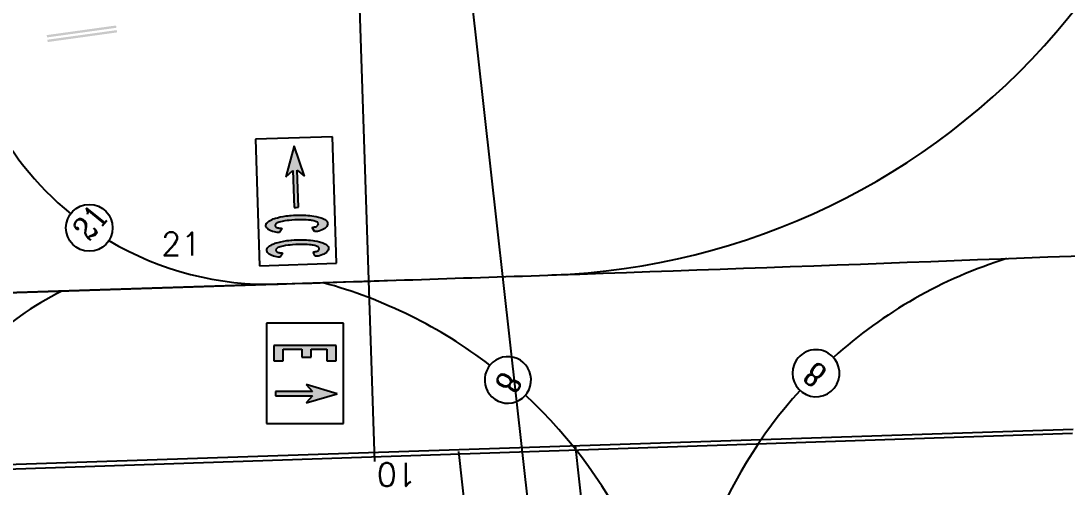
# Model space of a CAD drawing. Extents: x 71210 to 87171, y -11349 to 219.
# Drawn here: x 78633 to 79305, y -5904 to -5605 of the extents above; entities that cross this region are included whole.
import ezdxf
from ezdxf.enums import TextEntityAlignment as Align

# ---------------------------------------------------------------- set-up
doc = ezdxf.new("R2010")
doc.units = 0
doc.layers.add('建築', color=7, linetype='Continuous')
doc.styles.add('DAY', font='txt.shx', dxfattribs={"height": 1, "bigfont": 'chineset.shx'})
doc.styles.add('TC_T1', font='romanc.shx', dxfattribs={"width": 0.8, "bigfont": '@chineset.shx'})

msp = doc.modelspace()

# ---------------------------------------------------------------- hatches: boundary and pattern name
at = {"layer": '建築', "ltscale": 1000}
h = msp.add_hatch(color=256, dxfattribs=at)
h.paths.add_polyline_path([(78694, -5608.52), (78693.89, -5607.77), (78649.32, -5613.95), (78649.42, -5614.69)])
h.paths.add_polyline_path([(78694.1, -5609.26), (78694, -5608.52), (78649.42, -5614.69), (78649.53, -5615.44)])
h.paths.add_polyline_path([(78649.73, -5616.92), (78649.84, -5617.67), (78694.41, -5611.49), (78694.31, -5610.75)])
h.paths.add_polyline_path([(78694.51, -5612.23), (78694.41, -5611.49), (78649.84, -5617.67), (78649.94, -5618.41)])
h = msp.add_hatch(color=256, dxfattribs=at)
h.paths.add_polyline_path([(78820.44, -5753.23), (78820.91, -5753.15), (78821.38, -5753.07), (78821.83, -5752.99), (78822.27, -5752.88), (78822.48, -5752.82), (78823.06, -5752.61), (78823.42, -5752.42), (78823.83, -5752.14), (78824.08, -5751.87), (78824.28, -5751.49), (78824.34, -5751.07), (78824.34, -5750.93), (78824.3, -5750.67), (78824.16, -5750.39), (78823.72, -5749.98), (78823.14, -5749.64), (78822.53, -5749.41), (78821.48, -5749.1), (78820.53, -5748.91), (78819.99, -5748.82), (78819.19, -5748.71), (78818.52, -5748.64), (78818.09, -5748.59), (78816.6, -5748.48), (78815.8, -5748.45), (78814.35, -5748.4), (78813.31, -5748.39), (78812.65, -5748.39), (78811.4, -5748.42), (78809.32, -5748.48), (78807.25, -5748.59), (78805.61, -5748.75), (78804.36, -5748.87), (78802.7, -5749.1), (78801.19, -5749.37), (78800.07, -5749.62), (78799.27, -5749.84), (78798.56, -5750.08), (78797.85, -5750.4), (78797.39, -5750.66), (78797.11, -5750.87), (78796.87, -5751.11), (78796.72, -5751.3), (78796.6, -5751.54), (78796.55, -5751.74), (78796.55, -5751.95), (78796.59, -5752.22), (78796.61, -5752.32), (78796.67, -5752.48), (78796.72, -5752.59), (78796.79, -5752.7), (78796.88, -5752.83), (78796.98, -5752.93), (78797.12, -5753.05), (78797.3, -5753.17), (78797.47, -5753.27), (78797.69, -5753.36), (78797.86, -5753.43), (78797.99, -5753.47), (78798.24, -5753.53), (78798.45, -5753.58), (78798.74, -5753.63), (78799.07, -5753.68), (78799.38, -5753.71), (78799.71, -5753.75), (78800.11, -5753.79), (78800.6, -5753.84), (78800.86, -5753.89), (78801.05, -5753.92), (78799.35, -5756.62), (78797.9, -5756.5), (78796.07, -5756.16), (78794.94, -5755.81), (78793.47, -5755.27), (78792.18, -5754.53), (78791.59, -5754.01), (78791.22, -5753.58), (78790.97, -5753.19), (78790.84, -5752.9), (78790.7, -5752.47), (78790.67, -5752.1), (78790.67, -5751.84), (78790.71, -5751.49), (78790.9, -5751), (78791.13, -5750.59), (78791.35, -5750.3), (78791.58, -5750.05), (78792.02, -5749.65), (78792.5, -5749.29), (78793.4, -5748.74), (78794.2, -5748.35), (78794.66, -5748.14), (78795.38, -5747.86), (78796.08, -5747.6), (78796.79, -5747.37), (78798.01, -5747.02), (78799.82, -5746.57), (78801.65, -5746.21), (78803.66, -5745.91), (78804.96, -5745.74), (78806.04, -5745.63), (78806.8, -5745.56), (78808.33, -5745.44), (78809.71, -5745.37), (78810.99, -5745.33), (78811.67, -5745.32), (78812.98, -5745.32), (78814.45, -5745.35), (78816.24, -5745.43), (78817.52, -5745.54), (78818.87, -5745.65), (78820.25, -5745.83), (78821.41, -5746.01), (78822.99, -5746.3), (78824.45, -5746.66), (78825.2, -5746.87), (78826.06, -5747.14), (78826.76, -5747.4), (78827.62, -5747.78), (78828.45, -5748.21), (78829.11, -5748.69), (78829.7, -5749.21), (78830.06, -5749.75), (78830.25, -5750.17), (78830.32, -5750.49), (78830.35, -5750.83), (78830.29, -5751.36), (78830.09, -5752.03), (78829.77, -5752.61), (78829.51, -5752.95), (78828.99, -5753.5), (78828.46, -5753.93), (78828.05, -5754.21), (78827.32, -5754.63), (78826.76, -5754.91), (78825.62, -5755.34), (78824.66, -5755.61), (78823.76, -5755.8), (78822.74, -5755.95), (78822.16, -5755.98), (78821.79, -5755.98)])
h.paths.add_polyline_path([(78819.92, -5737.38), (78820.39, -5737.3), (78820.86, -5737.23), (78821.31, -5737.14), (78821.75, -5737.03), (78821.96, -5736.97), (78822.54, -5736.77), (78822.9, -5736.57), (78823.31, -5736.29), (78823.56, -5736.02), (78823.76, -5735.64), (78823.82, -5735.22), (78823.82, -5735.08), (78823.78, -5734.82), (78823.64, -5734.54), (78823.2, -5734.13), (78822.62, -5733.8), (78822.01, -5733.56), (78820.96, -5733.25), (78820.01, -5733.06), (78819.47, -5732.97), (78818.67, -5732.86), (78818, -5732.79), (78817.57, -5732.74), (78816.08, -5732.63), (78815.28, -5732.6), (78813.83, -5732.55), (78812.79, -5732.54), (78812.13, -5732.54), (78810.88, -5732.57), (78808.8, -5732.64), (78806.73, -5732.74), (78805.09, -5732.9), (78803.83, -5733.02), (78802.18, -5733.25), (78800.67, -5733.52), (78799.55, -5733.77), (78798.75, -5733.99), (78798.04, -5734.23), (78797.33, -5734.55), (78796.87, -5734.81), (78796.59, -5735.02), (78796.35, -5735.26), (78796.2, -5735.45), (78796.08, -5735.69), (78796.03, -5735.89), (78796.03, -5736.1), (78796.07, -5736.37), (78796.09, -5736.47), (78796.15, -5736.63), (78796.2, -5736.74), (78796.27, -5736.85), (78796.36, -5736.98), (78796.46, -5737.09), (78796.6, -5737.2), (78796.78, -5737.33), (78796.95, -5737.42), (78797.17, -5737.51), (78797.33, -5737.58), (78797.47, -5737.62), (78797.72, -5737.68), (78797.93, -5737.73), (78798.22, -5737.78), (78798.55, -5737.83), (78798.86, -5737.87), (78799.19, -5737.9), (78799.58, -5737.94), (78800.08, -5737.99), (78800.34, -5738.04), (78800.53, -5738.07), (78798.83, -5740.77), (78797.38, -5740.65), (78795.55, -5740.31), (78794.42, -5739.96), (78792.95, -5739.43), (78791.66, -5738.68), (78791.07, -5738.16), (78790.7, -5737.73), (78790.45, -5737.35), (78790.32, -5737.05), (78790.18, -5736.62), (78790.15, -5736.26), (78790.15, -5735.99), (78790.19, -5735.64), (78790.38, -5735.15), (78790.6, -5734.74), (78790.83, -5734.45), (78791.06, -5734.2), (78791.5, -5733.8), (78791.98, -5733.44), (78792.88, -5732.89), (78793.68, -5732.5), (78794.14, -5732.29), (78794.86, -5732.01), (78795.55, -5731.75), (78796.27, -5731.52), (78797.49, -5731.17), (78799.3, -5730.72), (78801.13, -5730.36), (78803.14, -5730.06), (78804.44, -5729.9), (78805.52, -5729.78), (78806.28, -5729.71), (78807.81, -5729.6), (78809.19, -5729.52), (78810.47, -5729.48), (78811.14, -5729.47), (78812.46, -5729.47), (78813.93, -5729.5), (78815.72, -5729.58), (78817, -5729.69), (78818.35, -5729.8), (78819.73, -5729.98), (78820.89, -5730.16), (78822.47, -5730.45), (78823.93, -5730.81), (78824.68, -5731.03), (78825.54, -5731.3), (78826.24, -5731.56), (78827.1, -5731.93), (78827.93, -5732.37), (78828.59, -5732.84), (78829.18, -5733.36), (78829.54, -5733.9), (78829.73, -5734.32), (78829.8, -5734.64), (78829.83, -5734.98), (78829.77, -5735.51), (78829.57, -5736.19), (78829.25, -5736.76), (78828.99, -5737.1), (78828.47, -5737.65), (78827.94, -5738.09), (78827.53, -5738.36), (78826.8, -5738.78), (78826.24, -5739.06), (78825.1, -5739.49), (78824.14, -5739.77), (78823.23, -5739.96), (78822.22, -5740.1), (78821.64, -5740.13), (78821.27, -5740.13)])
h.paths.add_polyline_path([(78809.6, -5724.55), (78810.98, -5724.5), (78810.2, -5700.7), (78814.89, -5704.54), (78808.3, -5684.96), (78803, -5704.93), (78807.44, -5700.79), (78808.22, -5724.59)])
for points in [[(78795.3, -5813.16), (78795.3, -5823.15), (78801.29, -5823.15), (78801.29, -5815.66), (78813.26, -5815.66), (78813.28, -5820.62), (78819.22, -5820.62), (78819.22, -5815.66), (78829.23, -5815.66), (78829.23, -5823.15), (78835.17, -5823.15), (78835.17, -5813.16)], [(78796.26, -5844.18), (78796.26, -5845.56), (78820.08, -5845.56), (78816.08, -5850.13), (78835.87, -5844.18), (78816.08, -5838.24), (78820.08, -5842.8), (78796.26, -5842.8)]]:
    msp.add_hatch(color=256, dxfattribs=at).paths.add_polyline_path(points)

# ---------------------------------------------------------------- linework, layer by layer
for p, q in [((78665.1, -3292.3, -12.65), (78997.23, -6262.22, -12.65)), ((78850.11, -5590, -12.65), (78859.88, -5887.62, -12.65)), ((78832.9, -5679.19, -12.65), (78783.37, -5680.82, -12.65)), ((78783.37, -5680.82, -12.65), (78786.03, -5762.01, -12.65)), ((78808.3, -5684.96, -12.65), (78803, -5704.93, -12.65)), ((78814.89, -5704.54, -12.65), (78808.3, -5684.96, -12.65)), ((78835.57, -5760.39, -12.65), (78832.9, -5679.19, -12.65)), ((78803, -5704.93, -12.65), (78807.44, -5700.79, -12.65)), ((78807.44, -5700.79, -12.65), (78808.22, -5724.59, -12.65)), ((78810.98, -5724.5, -12.65), (78810.2, -5700.7, -12.65)), ((78810.2, -5700.7, -12.65), (78814.89, -5704.54, -12.65)), ((78808.22, -5724.59, -12.65), (78809.6, -5724.55, -12.65)), ((78809.6, -5724.55, -12.65), (78810.98, -5724.5, -12.65)), ((78792.88, -5732.89, -12.65), (78793.68, -5732.5, -12.65)), ((78793.68, -5732.5, -12.65), (78794.14, -5732.29, -12.65)), ((78794.14, -5732.29, -12.65), (78794.86, -5732.01, -12.65)), ((78794.86, -5732.01, -12.65), (78795.55, -5731.75, -12.65)), ((78795.55, -5731.75, -12.65), (78796.27, -5731.52, -12.65)), ((78796.27, -5731.52, -12.65), (78797.49, -5731.17, -12.65)), ((78797.49, -5731.17, -12.65), (78799.3, -5730.72, -12.65)), ((78799.3, -5730.72, -12.65), (78801.13, -5730.36, -12.65)), ((78801.13, -5730.36, -12.65), (78803.14, -5730.06, -12.65)), ((78803.14, -5730.06, -12.65), (78804.44, -5729.9, -12.65)), ((78804.44, -5729.9, -12.65), (78805.52, -5729.78, -12.65)), ((78805.52, -5729.78, -12.65), (78806.28, -5729.71, -12.65)), ((78806.28, -5729.71, -12.65), (78807.81, -5729.6, -12.65)), ((78807.81, -5729.6, -12.65), (78809.19, -5729.52, -12.65)), ((78809.19, -5729.52, -12.65), (78810.47, -5729.48, -12.65)), ((78810.47, -5729.48, -12.65), (78811.14, -5729.47, -12.65)), ((78811.14, -5729.47, -12.65), (78812.46, -5729.47, -12.65)), ((78812.46, -5729.47, -12.65), (78813.93, -5729.5, -12.65)), ((78813.93, -5729.5, -12.65), (78815.72, -5729.58, -12.65)), ((78815.72, -5729.58, -12.65), (78817, -5729.69, -12.65)), ((78817, -5729.69, -12.65), (78818.35, -5729.8, -12.65)), ((78818.35, -5729.8, -12.65), (78819.73, -5729.98, -12.65)), ((78819.73, -5729.98, -12.65), (78820.89, -5730.16, -12.65)), ((78820.89, -5730.16, -12.65), (78822.47, -5730.45, -12.65)), ((78822.47, -5730.45, -12.65), (78823.93, -5730.81, -12.65)), ((78823.93, -5730.81, -12.65), (78824.68, -5731.03, -12.65)), ((78824.68, -5731.03, -12.65), (78825.54, -5731.3, -12.65)), ((78825.54, -5731.3, -12.65), (78826.24, -5731.56, -12.65)), ((78826.24, -5731.56, -12.65), (78827.1, -5731.93, -12.65)), ((78827.1, -5731.93, -12.65), (78827.93, -5732.37, -12.65)), ((78827.93, -5732.37, -12.65), (78828.59, -5732.84, -12.65)), ((78790.15, -5735.99, -12.65), (78790.19, -5735.64, -12.65)), ((78790.15, -5736.26, -12.65), (78790.15, -5735.99, -12.65)), ((78790.18, -5736.62, -12.65), (78790.15, -5736.26, -12.65)), ((78790.32, -5737.05, -12.65), (78790.18, -5736.62, -12.65)), ((78790.19, -5735.64, -12.65), (78790.38, -5735.15, -12.65)), ((78790.45, -5737.35, -12.65), (78790.32, -5737.05, -12.65)), ((78790.38, -5735.15, -12.65), (78790.6, -5734.74, -12.65)), ((78790.7, -5737.73, -12.65), (78790.45, -5737.35, -12.65)), ((78790.6, -5734.74, -12.65), (78790.83, -5734.45, -12.65)), ((78791.07, -5738.16, -12.65), (78790.7, -5737.73, -12.65)), ((78790.83, -5734.45, -12.65), (78791.06, -5734.2, -12.65)), ((78791.06, -5734.2, -12.65), (78791.5, -5733.8, -12.65)), ((78791.66, -5738.68, -12.65), (78791.07, -5738.16, -12.65)), ((78791.5, -5733.8, -12.65), (78791.98, -5733.44, -12.65)), ((78792.95, -5739.43, -12.65), (78791.66, -5738.68, -12.65)), ((78791.98, -5733.44, -12.65), (78792.88, -5732.89, -12.65)), ((78796.08, -5735.69, -12.65), (78796.03, -5735.89, -12.65)), ((78796.03, -5735.89, -12.65), (78796.03, -5736.1, -12.65)), ((78796.03, -5736.1, -12.65), (78796.07, -5736.37, -12.65)), ((78796.07, -5736.37, -12.65), (78796.09, -5736.47, -12.65)), ((78796.2, -5735.45, -12.65), (78796.08, -5735.69, -12.65)), ((78796.09, -5736.47, -12.65), (78796.15, -5736.63, -12.65)), ((78796.15, -5736.63, -12.65), (78796.2, -5736.74, -12.65)), ((78796.35, -5735.26, -12.65), (78796.2, -5735.45, -12.65)), ((78796.2, -5736.74, -12.65), (78796.27, -5736.85, -12.65)), ((78796.27, -5736.85, -12.65), (78796.36, -5736.98, -12.65)), ((78796.59, -5735.02, -12.65), (78796.35, -5735.26, -12.65)), ((78796.36, -5736.98, -12.65), (78796.46, -5737.09, -12.65)), ((78796.46, -5737.09, -12.65), (78796.6, -5737.2, -12.65)), ((78796.87, -5734.81, -12.65), (78796.59, -5735.02, -12.65)), ((78796.6, -5737.2, -12.65), (78796.78, -5737.33, -12.65)), ((78796.78, -5737.33, -12.65), (78796.95, -5737.42, -12.65)), ((78797.33, -5734.55, -12.65), (78796.87, -5734.81, -12.65)), ((78796.95, -5737.42, -12.65), (78797.17, -5737.51, -12.65)), ((78797.17, -5737.51, -12.65), (78797.33, -5737.58, -12.65)), ((78798.04, -5734.23, -12.65), (78797.33, -5734.55, -12.65)), ((78797.33, -5737.58, -12.65), (78797.47, -5737.62, -12.65)), ((78797.47, -5737.62, -12.65), (78797.72, -5737.68, -12.65)), ((78797.72, -5737.68, -12.65), (78797.93, -5737.73, -12.65)), ((78797.93, -5737.73, -12.65), (78798.22, -5737.78, -12.65)), ((78798.75, -5733.99, -12.65), (78798.04, -5734.23, -12.65)), ((78798.22, -5737.78, -12.65), (78798.55, -5737.83, -12.65)), ((78798.55, -5737.83, -12.65), (78798.86, -5737.87, -12.65)), ((78799.55, -5733.77, -12.65), (78798.75, -5733.99, -12.65)), ((78800.53, -5738.07, -12.65), (78798.83, -5740.77, -12.65)), ((78798.86, -5737.87, -12.65), (78799.19, -5737.9, -12.65)), ((78799.19, -5737.9, -12.65), (78799.58, -5737.94, -12.65)), ((78800.67, -5733.52, -12.65), (78799.55, -5733.77, -12.65)), ((78799.58, -5737.94, -12.65), (78800.08, -5737.99, -12.65)), ((78800.08, -5737.99, -12.65), (78800.34, -5738.04, -12.65)), ((78800.34, -5738.04, -12.65), (78800.53, -5738.07, -12.65)), ((78802.18, -5733.25, -12.65), (78800.67, -5733.52, -12.65)), ((78803.83, -5733.02, -12.65), (78802.18, -5733.25, -12.65)), ((78805.09, -5732.9, -12.65), (78803.83, -5733.02, -12.65)), ((78806.73, -5732.74, -12.65), (78805.09, -5732.9, -12.65)), ((78808.8, -5732.64, -12.65), (78806.73, -5732.74, -12.65)), ((78810.88, -5732.57, -12.65), (78808.8, -5732.64, -12.65)), ((78812.13, -5732.54, -12.65), (78810.88, -5732.57, -12.65)), ((78812.79, -5732.54, -12.65), (78812.13, -5732.54, -12.65)), ((78813.83, -5732.55, -12.65), (78812.79, -5732.54, -12.65)), ((78815.28, -5732.6, -12.65), (78813.83, -5732.55, -12.65)), ((78816.08, -5732.63, -12.65), (78815.28, -5732.6, -12.65)), ((78817.57, -5732.74, -12.65), (78816.08, -5732.63, -12.65)), ((78818, -5732.79, -12.65), (78817.57, -5732.74, -12.65)), ((78818.67, -5732.86, -12.65), (78818, -5732.79, -12.65)), ((78819.47, -5732.97, -12.65), (78818.67, -5732.86, -12.65)), ((78820.01, -5733.06, -12.65), (78819.47, -5732.97, -12.65)), ((78819.92, -5737.38, -12.65), (78820.39, -5737.3, -12.65)), ((78821.27, -5740.13, -12.65), (78819.92, -5737.38, -12.65)), ((78820.96, -5733.25, -12.65), (78820.01, -5733.06, -12.65)), ((78820.39, -5737.3, -12.65), (78820.86, -5737.23, -12.65)), ((78820.86, -5737.23, -12.65), (78821.31, -5737.14, -12.65)), ((78822.01, -5733.56, -12.65), (78820.96, -5733.25, -12.65)), ((78821.31, -5737.14, -12.65), (78821.75, -5737.03, -12.65)), ((78821.75, -5737.03, -12.65), (78821.96, -5736.97, -12.65)), ((78821.96, -5736.97, -12.65), (78822.54, -5736.77, -12.65)), ((78822.62, -5733.8, -12.65), (78822.01, -5733.56, -12.65)), ((78822.54, -5736.77, -12.65), (78822.9, -5736.57, -12.65)), ((78823.2, -5734.13, -12.65), (78822.62, -5733.8, -12.65)), ((78822.9, -5736.57, -12.65), (78823.31, -5736.29, -12.65)), ((78823.64, -5734.54, -12.65), (78823.2, -5734.13, -12.65)), ((78823.31, -5736.29, -12.65), (78823.56, -5736.02, -12.65)), ((78823.56, -5736.02, -12.65), (78823.76, -5735.64, -12.65)), ((78823.78, -5734.82, -12.65), (78823.64, -5734.54, -12.65)), ((78823.76, -5735.64, -12.65), (78823.82, -5735.22, -12.65)), ((78823.82, -5735.08, -12.65), (78823.78, -5734.82, -12.65)), ((78823.82, -5735.22, -12.65), (78823.82, -5735.08, -12.65)), ((78826.24, -5739.06, -12.65), (78825.1, -5739.49, -12.65)), ((78826.8, -5738.78, -12.65), (78826.24, -5739.06, -12.65)), ((78827.53, -5738.36, -12.65), (78826.8, -5738.78, -12.65)), ((78827.94, -5738.09, -12.65), (78827.53, -5738.36, -12.65)), ((78828.47, -5737.65, -12.65), (78827.94, -5738.09, -12.65)), ((78828.99, -5737.1, -12.65), (78828.47, -5737.65, -12.65)), ((78828.59, -5732.84, -12.65), (78829.18, -5733.36, -12.65)), ((78829.25, -5736.76, -12.65), (78828.99, -5737.1, -12.65)), ((78829.18, -5733.36, -12.65), (78829.54, -5733.9, -12.65)), ((78829.57, -5736.19, -12.65), (78829.25, -5736.76, -12.65)), ((78829.54, -5733.9, -12.65), (78829.73, -5734.32, -12.65)), ((78829.77, -5735.51, -12.65), (78829.57, -5736.19, -12.65)), ((78829.73, -5734.32, -12.65), (78829.8, -5734.64, -12.65)), ((78829.83, -5734.98, -12.65), (78829.77, -5735.51, -12.65)), ((78829.8, -5734.64, -12.65), (78829.83, -5734.98, -12.65)), ((78794.42, -5739.96, -12.65), (78792.95, -5739.43, -12.65)), ((78795.55, -5740.31, -12.65), (78794.42, -5739.96, -12.65)), ((78797.38, -5740.65, -12.65), (78795.55, -5740.31, -12.65)), ((78798.83, -5740.77, -12.65), (78797.38, -5740.65, -12.65)), ((78801.65, -5746.21, -12.65), (78803.66, -5745.91, -12.65)), ((78803.66, -5745.91, -12.65), (78804.96, -5745.74, -12.65)), ((78804.96, -5745.74, -12.65), (78806.04, -5745.63, -12.65)), ((78806.04, -5745.63, -12.65), (78806.8, -5745.56, -12.65)), ((78806.8, -5745.56, -12.65), (78808.33, -5745.44, -12.65)), ((78808.33, -5745.44, -12.65), (78809.71, -5745.37, -12.65)), ((78809.71, -5745.37, -12.65), (78810.99, -5745.33, -12.65)), ((78810.99, -5745.33, -12.65), (78811.67, -5745.32, -12.65)), ((78811.67, -5745.32, -12.65), (78812.98, -5745.32, -12.65)), ((78812.98, -5745.32, -12.65), (78814.45, -5745.35, -12.65)), ((78814.45, -5745.35, -12.65), (78816.24, -5745.43, -12.65)), ((78816.24, -5745.43, -12.65), (78817.52, -5745.54, -12.65)), ((78817.52, -5745.54, -12.65), (78818.87, -5745.65, -12.65)), ((78818.87, -5745.65, -12.65), (78820.25, -5745.83, -12.65)), ((78820.25, -5745.83, -12.65), (78821.41, -5746.01, -12.65)), ((78821.64, -5740.13, -12.65), (78821.27, -5740.13, -12.65)), ((78822.22, -5740.1, -12.65), (78821.64, -5740.13, -12.65)), ((78823.23, -5739.96, -12.65), (78822.22, -5740.1, -12.65)), ((78824.14, -5739.77, -12.65), (78823.23, -5739.96, -12.65)), ((78825.1, -5739.49, -12.65), (78824.14, -5739.77, -12.65)), ((78790.67, -5751.84, -12.65), (78790.71, -5751.49, -12.65)), ((78790.67, -5752.1, -12.65), (78790.67, -5751.84, -12.65)), ((78790.7, -5752.47, -12.65), (78790.67, -5752.1, -12.65)), ((78790.84, -5752.9, -12.65), (78790.7, -5752.47, -12.65)), ((78790.71, -5751.49, -12.65), (78790.9, -5751, -12.65)), ((78790.9, -5751, -12.65), (78791.13, -5750.59, -12.65)), ((78791.13, -5750.59, -12.65), (78791.35, -5750.3, -12.65)), ((78791.35, -5750.3, -12.65), (78791.58, -5750.05, -12.65)), ((78791.58, -5750.05, -12.65), (78792.02, -5749.65, -12.65)), ((78792.02, -5749.65, -12.65), (78792.5, -5749.29, -12.65)), ((78792.5, -5749.29, -12.65), (78793.4, -5748.74, -12.65)), ((78793.4, -5748.74, -12.65), (78794.2, -5748.35, -12.65)), ((78794.2, -5748.35, -12.65), (78794.66, -5748.14, -12.65)), ((78794.66, -5748.14, -12.65), (78795.38, -5747.86, -12.65)), ((78795.38, -5747.86, -12.65), (78796.08, -5747.6, -12.65)), ((78796.08, -5747.6, -12.65), (78796.79, -5747.37, -12.65)), ((78796.6, -5751.54, -12.65), (78796.55, -5751.74, -12.65)), ((78796.55, -5751.74, -12.65), (78796.55, -5751.95, -12.65)), ((78796.55, -5751.95, -12.65), (78796.59, -5752.22, -12.65)), ((78796.59, -5752.22, -12.65), (78796.61, -5752.32, -12.65)), ((78796.72, -5751.3, -12.65), (78796.6, -5751.54, -12.65)), ((78796.61, -5752.32, -12.65), (78796.67, -5752.48, -12.65)), ((78796.67, -5752.48, -12.65), (78796.72, -5752.59, -12.65)), ((78796.87, -5751.11, -12.65), (78796.72, -5751.3, -12.65)), ((78796.72, -5752.59, -12.65), (78796.79, -5752.7, -12.65)), ((78796.79, -5747.37, -12.65), (78798.01, -5747.02, -12.65)), ((78796.79, -5752.7, -12.65), (78796.88, -5752.83, -12.65)), ((78797.11, -5750.87, -12.65), (78796.87, -5751.11, -12.65)), ((78797.39, -5750.66, -12.65), (78797.11, -5750.87, -12.65)), ((78797.85, -5750.4, -12.65), (78797.39, -5750.66, -12.65)), ((78798.56, -5750.08, -12.65), (78797.85, -5750.4, -12.65)), ((78798.01, -5747.02, -12.65), (78799.82, -5746.57, -12.65)), ((78799.27, -5749.84, -12.65), (78798.56, -5750.08, -12.65)), ((78800.07, -5749.62, -12.65), (78799.27, -5749.84, -12.65)), ((78799.82, -5746.57, -12.65), (78801.65, -5746.21, -12.65)), ((78801.19, -5749.37, -12.65), (78800.07, -5749.62, -12.65)), ((78802.7, -5749.1, -12.65), (78801.19, -5749.37, -12.65)), ((78804.36, -5748.87, -12.65), (78802.7, -5749.1, -12.65)), ((78805.61, -5748.75, -12.65), (78804.36, -5748.87, -12.65)), ((78807.25, -5748.59, -12.65), (78805.61, -5748.75, -12.65)), ((78809.32, -5748.48, -12.65), (78807.25, -5748.59, -12.65)), ((78811.4, -5748.42, -12.65), (78809.32, -5748.48, -12.65)), ((78812.65, -5748.39, -12.65), (78811.4, -5748.42, -12.65)), ((78813.31, -5748.39, -12.65), (78812.65, -5748.39, -12.65)), ((78814.35, -5748.4, -12.65), (78813.31, -5748.39, -12.65)), ((78815.8, -5748.45, -12.65), (78814.35, -5748.4, -12.65)), ((78816.6, -5748.48, -12.65), (78815.8, -5748.45, -12.65)), ((78818.09, -5748.59, -12.65), (78816.6, -5748.48, -12.65)), ((78818.52, -5748.64, -12.65), (78818.09, -5748.59, -12.65)), ((78819.19, -5748.71, -12.65), (78818.52, -5748.64, -12.65)), ((78819.99, -5748.82, -12.65), (78819.19, -5748.71, -12.65)), ((78820.53, -5748.91, -12.65), (78819.99, -5748.82, -12.65)), ((78821.48, -5749.1, -12.65), (78820.53, -5748.91, -12.65)), ((78821.41, -5746.01, -12.65), (78822.99, -5746.3, -12.65)), ((78822.53, -5749.41, -12.65), (78821.48, -5749.1, -12.65)), ((78822.48, -5752.82, -12.65), (78823.06, -5752.61, -12.65)), ((78823.14, -5749.64, -12.65), (78822.53, -5749.41, -12.65)), ((78822.99, -5746.3, -12.65), (78824.45, -5746.66, -12.65)), ((78823.06, -5752.61, -12.65), (78823.42, -5752.42, -12.65)), ((78823.72, -5749.98, -12.65), (78823.14, -5749.64, -12.65)), ((78823.42, -5752.42, -12.65), (78823.83, -5752.14, -12.65)), ((78824.16, -5750.39, -12.65), (78823.72, -5749.98, -12.65)), ((78823.83, -5752.14, -12.65), (78824.08, -5751.87, -12.65)), ((78824.08, -5751.87, -12.65), (78824.28, -5751.49, -12.65)), ((78824.3, -5750.67, -12.65), (78824.16, -5750.39, -12.65)), ((78824.28, -5751.49, -12.65), (78824.34, -5751.07, -12.65)), ((78824.34, -5750.93, -12.65), (78824.3, -5750.67, -12.65)), ((78824.34, -5751.07, -12.65), (78824.34, -5750.93, -12.65)), ((78824.45, -5746.66, -12.65), (78825.2, -5746.87, -12.65)), ((78825.2, -5746.87, -12.65), (78826.06, -5747.14, -12.65)), ((78826.06, -5747.14, -12.65), (78826.76, -5747.4, -12.65)), ((78826.76, -5747.4, -12.65), (78827.62, -5747.78, -12.65)), ((78827.62, -5747.78, -12.65), (78828.45, -5748.21, -12.65)), ((78828.45, -5748.21, -12.65), (78829.11, -5748.69, -12.65)), ((78829.11, -5748.69, -12.65), (78829.7, -5749.21, -12.65)), ((78829.77, -5752.61, -12.65), (78829.51, -5752.95, -12.65)), ((78829.7, -5749.21, -12.65), (78830.06, -5749.75, -12.65)), ((78830.09, -5752.03, -12.65), (78829.77, -5752.61, -12.65)), ((78830.06, -5749.75, -12.65), (78830.25, -5750.17, -12.65)), ((78830.29, -5751.36, -12.65), (78830.09, -5752.03, -12.65)), ((78830.25, -5750.17, -12.65), (78830.32, -5750.49, -12.65)), ((78830.35, -5750.83, -12.65), (78830.29, -5751.36, -12.65)), ((78830.32, -5750.49, -12.65), (78830.35, -5750.83, -12.65)), ((78790.97, -5753.19, -12.65), (78790.84, -5752.9, -12.65)), ((78791.22, -5753.58, -12.65), (78790.97, -5753.19, -12.65)), ((78791.59, -5754.01, -12.65), (78791.22, -5753.58, -12.65)), ((78792.18, -5754.53, -12.65), (78791.59, -5754.01, -12.65)), ((78793.47, -5755.27, -12.65), (78792.18, -5754.53, -12.65)), ((78794.94, -5755.81, -12.65), (78793.47, -5755.27, -12.65)), ((78796.07, -5756.16, -12.65), (78794.94, -5755.81, -12.65)), ((78797.9, -5756.5, -12.65), (78796.07, -5756.16, -12.65)), ((78796.88, -5752.83, -12.65), (78796.98, -5752.93, -12.65)), ((78796.98, -5752.93, -12.65), (78797.12, -5753.05, -12.65)), ((78797.12, -5753.05, -12.65), (78797.3, -5753.17, -12.65)), ((78797.3, -5753.17, -12.65), (78797.47, -5753.27, -12.65)), ((78797.47, -5753.27, -12.65), (78797.69, -5753.36, -12.65)), ((78797.69, -5753.36, -12.65), (78797.86, -5753.43, -12.65)), ((78797.86, -5753.43, -12.65), (78797.99, -5753.47, -12.65)), ((78799.35, -5756.62, -12.65), (78797.9, -5756.5, -12.65)), ((78797.99, -5753.47, -12.65), (78798.24, -5753.53, -12.65)), ((78798.24, -5753.53, -12.65), (78798.45, -5753.58, -12.65)), ((78798.45, -5753.58, -12.65), (78798.74, -5753.63, -12.65)), ((78798.74, -5753.63, -12.65), (78799.07, -5753.68, -12.65)), ((78799.07, -5753.68, -12.65), (78799.38, -5753.71, -12.65)), ((78801.05, -5753.92, -12.65), (78799.35, -5756.62, -12.65)), ((78799.38, -5753.71, -12.65), (78799.71, -5753.75, -12.65)), ((78799.71, -5753.75, -12.65), (78800.11, -5753.79, -12.65)), ((78800.11, -5753.79, -12.65), (78800.6, -5753.84, -12.65)), ((78800.6, -5753.84, -12.65), (78800.86, -5753.89, -12.65)), ((78800.86, -5753.89, -12.65), (78801.05, -5753.92, -12.65)), ((78820.44, -5753.23, -12.65), (78820.91, -5753.15, -12.65)), ((78821.79, -5755.98, -12.65), (78820.44, -5753.23, -12.65)), ((78820.91, -5753.15, -12.65), (78821.38, -5753.07, -12.65)), ((78821.38, -5753.07, -12.65), (78821.83, -5752.99, -12.65)), ((78822.16, -5755.98, -12.65), (78821.79, -5755.98, -12.65)), ((78821.83, -5752.99, -12.65), (78822.27, -5752.88, -12.65)), ((78822.74, -5755.95, -12.65), (78822.16, -5755.98, -12.65)), ((78822.27, -5752.88, -12.65), (78822.48, -5752.82, -12.65)), ((78823.76, -5755.8, -12.65), (78822.74, -5755.95, -12.65)), ((78824.66, -5755.61, -12.65), (78823.76, -5755.8, -12.65)), ((78825.62, -5755.34, -12.65), (78824.66, -5755.61, -12.65)), ((78826.76, -5754.91, -12.65), (78825.62, -5755.34, -12.65)), ((78827.32, -5754.63, -12.65), (78826.76, -5754.91, -12.65)), ((78828.05, -5754.21, -12.65), (78827.32, -5754.63, -12.65)), ((78828.46, -5753.93, -12.65), (78828.05, -5754.21, -12.65)), ((78828.99, -5753.5, -12.65), (78828.46, -5753.93, -12.65)), ((78829.51, -5752.95, -12.65), (78828.99, -5753.5, -12.65)), ((78786.03, -5762.01, -12.65), (78835.57, -5760.39, -12.65)), ((78872.8, -5771.49, -12.65), (78715.16, -5776.55, -12.65)), ((75140.76, -5891.25, -12.65), (78804.04, -5773.45, -12.65)), ((75569.76, -5877.62, -12.65), (78803.27, -5773.64, -12.65)), ((78715.16, -5776.55, -12.65), (78554.57, -5781.73, -12.65)), ((78790.45, -5798.83, -12.65), (78790.45, -5863.32, -12.65)), ((78840.02, -5798.83, -12.65), (78790.45, -5798.83, -12.65)), ((78840.02, -5863.32, -12.65), (78840.02, -5798.83, -12.65)), ((78835.17, -5813.16, -12.65), (78795.3, -5813.16, -12.65)), ((78795.3, -5813.16, -12.65), (78795.3, -5823.15, -12.65)), ((78835.17, -5823.15, -12.65), (78835.17, -5813.16, -12.65)), ((78801.29, -5823.15, -12.65), (78801.29, -5815.66, -12.65)), ((78801.29, -5815.66, -12.65), (78813.26, -5815.66, -12.65)), ((78813.26, -5815.66, -12.65), (78813.28, -5820.62, -12.65)), ((78819.22, -5820.62, -12.65), (78819.22, -5815.66, -12.65)), ((78819.22, -5815.66, -12.65), (78829.23, -5815.66, -12.65)), ((78829.23, -5815.66, -12.65), (78829.23, -5823.15, -12.65)), ((78795.3, -5823.15, -12.65), (78801.29, -5823.15, -12.65)), ((78813.28, -5820.62, -12.65), (78819.22, -5820.62, -12.65)), ((78829.23, -5823.15, -12.65), (78835.17, -5823.15, -12.65)), ((78835.87, -5844.18, -12.65), (78816.08, -5838.24, -12.65)), ((78816.08, -5838.24, -12.65), (78820.08, -5842.8, -12.65)), ((78820.08, -5842.8, -12.65), (78796.26, -5842.8, -12.65)), ((78796.26, -5842.8, -12.65), (78796.26, -5844.18, -12.65)), ((78796.26, -5844.18, -12.65), (78796.26, -5845.56, -12.65)), ((78796.26, -5845.56, -12.65), (78820.08, -5845.56, -12.65)), ((78816.08, -5850.13, -12.65), (78835.87, -5844.18, -12.65)), ((78820.08, -5845.56, -12.65), (78816.08, -5850.13, -12.65)), ((78554.57, -5891.91, -12.65), (79308.7, -5866.93, -12.65)), ((78790.45, -5863.32, -12.65), (78840.02, -5863.32, -12.65)), ((78554.57, -5895.03, -12.65), (79308.29, -5869.6, -12.65)), ((78988.86, -5877.52, -12.65), (79013.33, -6099.15, -12.65)), ((78937.95, -6097.9, -12.65), (78914.04, -5881.33, -12.65))]:
    msp.add_line(p, q, dxfattribs=at)
msp.add_circle((78676.68, -5737.69, -12.65), 15, dxfattribs=at)
msp.add_circle((78676.68, -5737.69, -12.65), 15, dxfattribs=at)
msp.add_circle((78676.68, -5737.69, -12.65), 15, dxfattribs=at)
msp.add_circle((78676.68, -5737.69, -12.65), 15, dxfattribs=at)
msp.add_circle((78676.68, -5737.69, -12.65), 15, dxfattribs=at)
msp.add_circle((78676.68, -5737.69, -12.65), 15, dxfattribs=at)
msp.add_circle((78676.68, -5737.69, -12.65), 15, dxfattribs=at)
msp.add_circle((78676.68, -5737.69, -12.65), 15, dxfattribs=at)
msp.add_circle((78676.68, -5737.69, -12.65), 15, dxfattribs=at)
msp.add_circle((78676.68, -5737.69, -12.65), 15, dxfattribs=at)
msp.add_circle((78676.68, -5737.69, -12.65), 15, dxfattribs=at)
msp.add_circle((78676.68, -5737.69, -12.65), 15, dxfattribs=at)
msp.add_circle((78676.68, -5737.69, -12.65), 15, dxfattribs=at)
msp.add_circle((78676.68, -5737.69, -12.65), 15, dxfattribs=at)
msp.add_circle((78676.68, -5737.69, -12.65), 15, dxfattribs=at)
msp.add_circle((78676.68, -5737.69, -12.65), 15, dxfattribs=at)
msp.add_circle((78676.68, -5737.69, -12.65), 15, dxfattribs=at)
msp.add_circle((78676.68, -5737.69, -12.65), 15, dxfattribs=at)
msp.add_circle((78676.68, -5737.69, -12.65), 15, dxfattribs=at)
msp.add_circle((78676.68, -5737.69, -12.65), 15, dxfattribs=at)
msp.add_circle((78676.68, -5737.69, -12.65), 15, dxfattribs=at)
msp.add_circle((78676.68, -5737.69, -12.65), 15, dxfattribs=at)
msp.add_circle((78676.68, -5737.69, -12.65), 15, dxfattribs=at)
msp.add_circle((78676.68, -5737.69, -12.65), 15, dxfattribs=at)
msp.add_circle((78676.68, -5737.69, -12.65), 15, dxfattribs=at)
msp.add_circle((78676.68, -5737.69, -12.65), 15, dxfattribs=at)
msp.add_circle((78676.68, -5737.69, -12.65), 15, dxfattribs=at)
msp.add_circle((78676.68, -5737.69, -12.65), 15, dxfattribs=at)
msp.add_circle((78676.68, -5737.69, -12.65), 15, dxfattribs=at)
msp.add_circle((78676.68, -5737.69, -12.65), 15, dxfattribs=at)
msp.add_circle((78676.68, -5737.69, -12.65), 15, dxfattribs=at)
msp.add_circle((78676.68, -5737.69, -12.65), 15, dxfattribs=at)
msp.add_circle((78676.68, -5737.69, -12.65), 15, dxfattribs=at)
msp.add_circle((78676.68, -5737.69, -12.65), 15, dxfattribs=at)
msp.add_circle((78676.68, -5737.69, -12.65), 15, dxfattribs=at)
msp.add_circle((78676.68, -5737.69, -12.65), 15, dxfattribs=at)
msp.add_circle((78676.68, -5737.69, -12.65), 15, dxfattribs=at)
msp.add_circle((78676.68, -5737.69, -12.65), 15, dxfattribs=at)
msp.add_circle((78676.68, -5737.69, -12.65), 15, dxfattribs=at)
msp.add_circle((78676.68, -5737.69, -12.65), 15, dxfattribs=at)
msp.add_circle((78676.68, -5737.69, -12.65), 15, dxfattribs=at)
msp.add_circle((78676.68, -5737.69, -12.65), 15, dxfattribs=at)
for centre, radius, start, end in [((78957, -5318.28, -12.65), 450, 272.14451, 6.33073), ((78791.47, -5573.91, -12.65), 200, 181.84186, 230.67378), ((78791.47, -5573.91, -12.65), 200, 181.84186, 230.67378), ((78791.47, -5573.91, -12.65), 200, 239.27016, 271.84186), ((78791.47, -5573.91, -12.65), 200, 239.27016, 271.84186), ((76231.99, 74185.03, -12.65), 80000, 271.9661393, 272.3108368), ((79355.34, -6043.86, -12.65), 300, 107.28726, 131.98624), ((76231.99, 74185.03, -12.65), 80000, 271.841865, 271.9661393), ((78747.86, -5957.52, -12.65), 200, 116.39164, 134.14111), ((78745.71, -6072.33, -12.65), 310.18, 52.62019, 74.82734), ((79143.49, -5831.03, -12.65), 15.1, 158.06572, 59.00961), ((79143.49, -5831.03, -12.65), 15.1, 59.00961, 158.06572), ((78945.57, -5835.34, -12.65), 14.94, 226.46844, 157.62325), ((78945.57, -5835.34, -12.65), 14.94, 157.62325, 226.46844), ((78745.71, -6072.33, -12.65), 310.18, 2.10789, 47.09772), ((79355.34, -6043.86, -12.65), 300, 137.74997, 181.50669)]:
    msp.add_arc(centre, radius, start, end, dxfattribs=at)

# ---------------------------------------------------------------- texts
at = {"layer": '建築', "ltscale": 1000, "style": 'TC_T1', "width": 0.8}
for s, rotation, p in [('21', 51.04113, (78676.61, -5746.9, -12.65)), ('21', 51.04113, (78676.61, -5746.9, -12.65)), ('21', 51.04113, (78676.61, -5746.9, -12.65)), ('21', 51.04113, (78676.61, -5746.9, -12.65)), ('21', 51.04113, (78676.61, -5746.9, -12.65)), ('21', 51.04113, (78676.61, -5746.9, -12.65)), ('21', 51.04113, (78676.61, -5746.9, -12.65)), ('21', 51.04113, (78676.61, -5746.9, -12.65)), ('21', 51.04113, (78676.61, -5746.9, -12.65)), ('21', 51.04113, (78676.61, -5746.9, -12.65)), ('21', 51.04113, (78676.61, -5746.9, -12.65)), ('21', 51.04113, (78676.61, -5746.9, -12.65)), ('21', 51.04113, (78676.61, -5746.9, -12.65)), ('21', 51.04113, (78676.61, -5746.9, -12.65)), ('21', 51.04113, (78676.61, -5746.9, -12.65)), ('21', 51.04113, (78676.61, -5746.9, -12.65)), ('21', 51.04113, (78676.61, -5746.9, -12.65)), ('21', 51.04113, (78676.61, -5746.9, -12.65)), ('21', 51.04113, (78676.61, -5746.9, -12.65)), ('21', 51.04113, (78676.61, -5746.9, -12.65)), ('21', 51.04113, (78676.61, -5746.9, -12.65)), ('21', 51.04113, (78676.61, -5746.9, -12.65)), ('21', 51.04113, (78676.61, -5746.9, -12.65)), ('21', 51.04113, (78676.61, -5746.9, -12.65)), ('8', 142.00809, (79151.37, -5829.2, -12.65)), ('8', 243.23175, (78941.64, -5829.16, -12.65))]:
    msp.add_text(s, height=15, rotation=rotation, dxfattribs=at).set_placement(p)
at = {"layer": '建築', "ltscale": 1000, "style": 'DAY'}
msp.add_text('21', height=15, dxfattribs=at).set_placement((78735.73, -5748.01, -12.65), align=Align.MIDDLE)
msp.add_text('10', height=15, rotation=179.98869, dxfattribs=at).set_placement((78874.31, -5896.1, -12.65), align=Align.MIDDLE)

doc.saveas('drawing.dxf')
